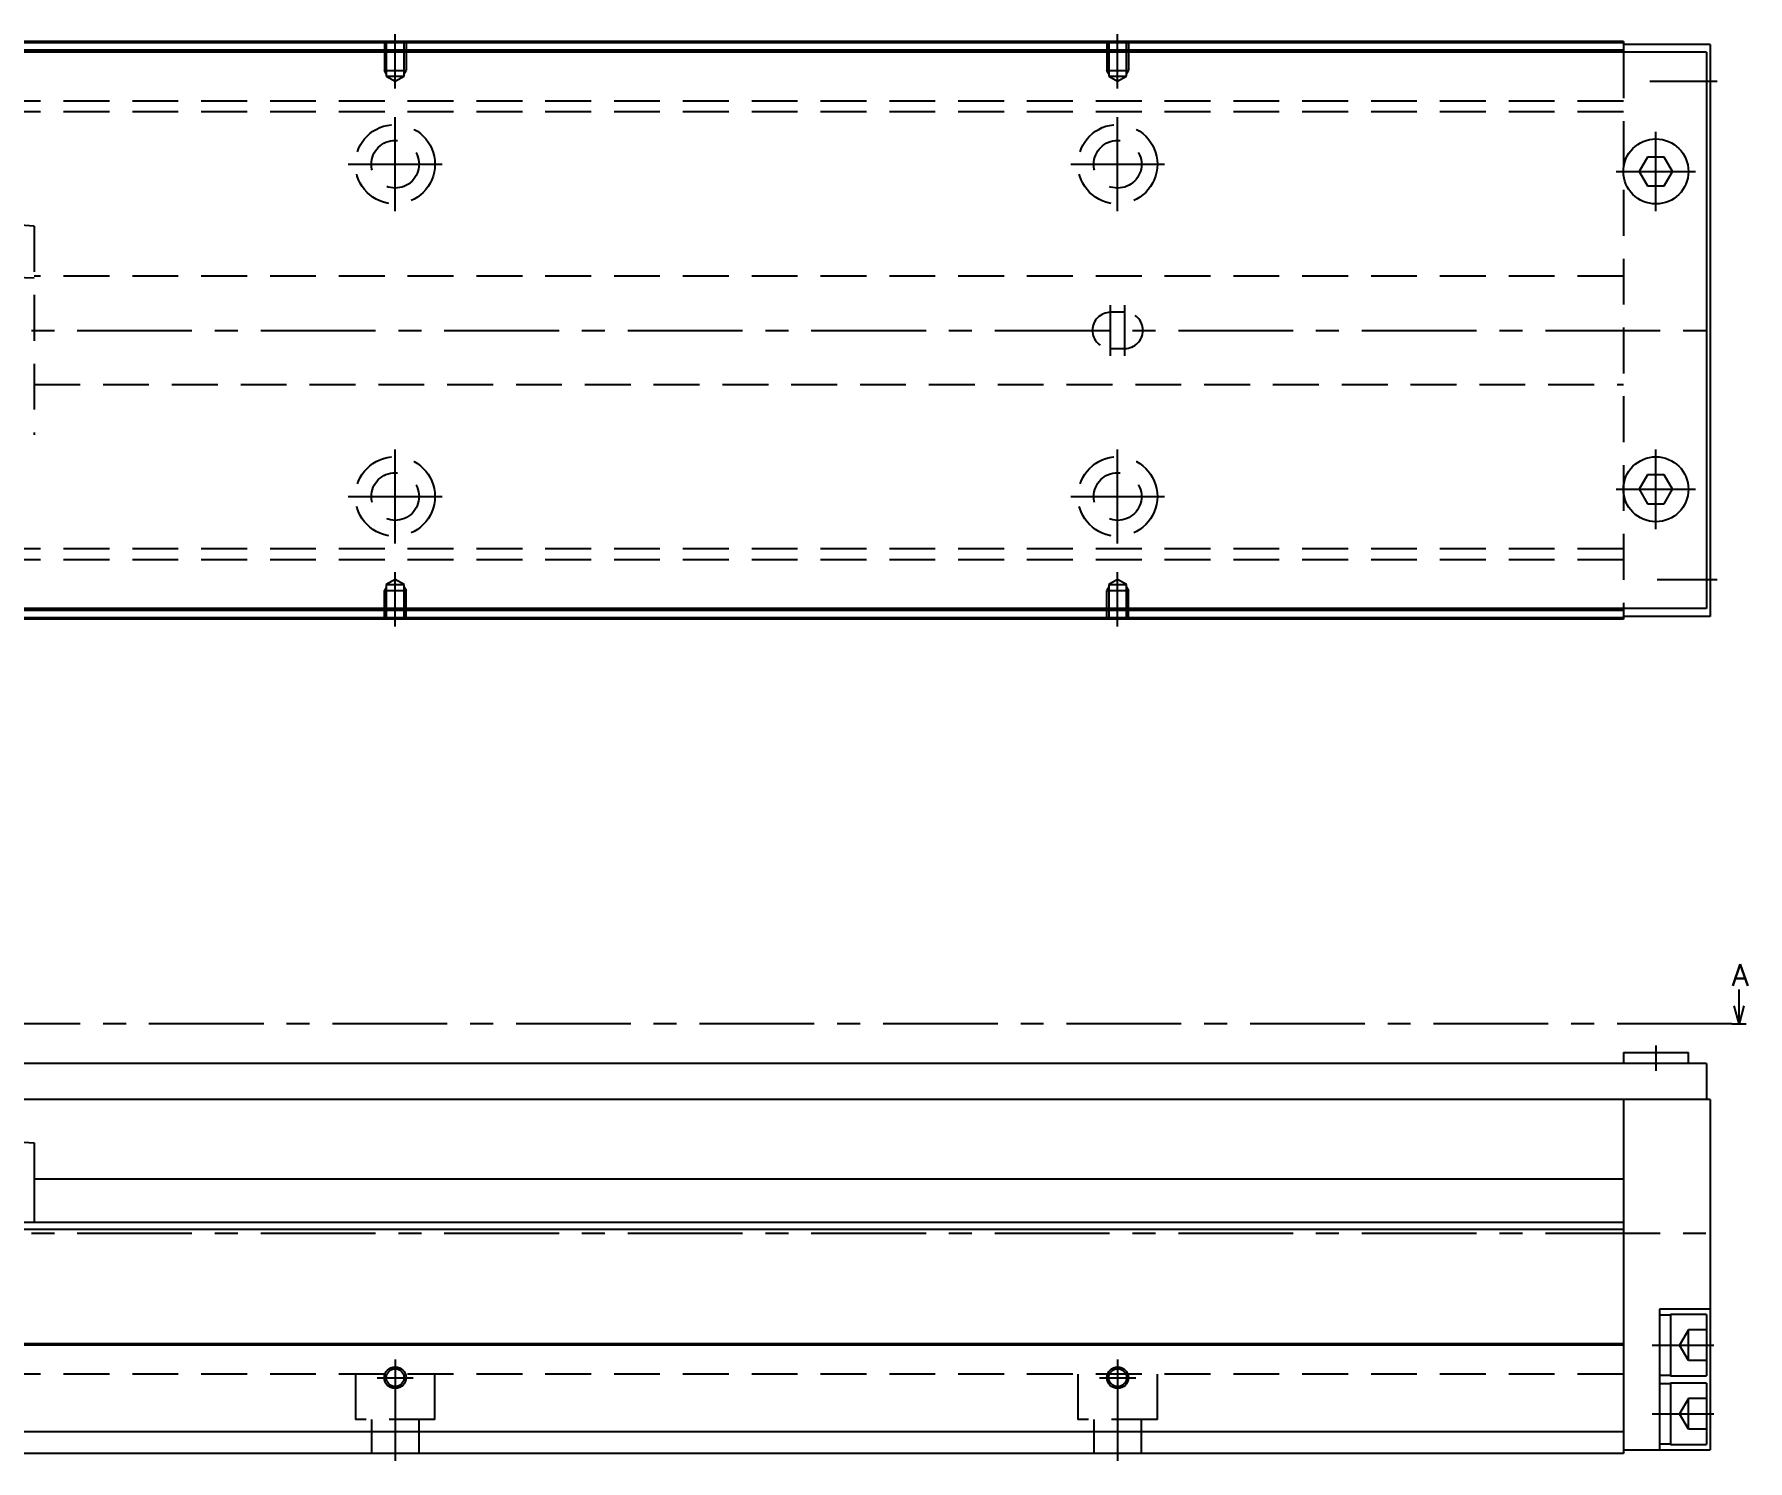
# Model space of a CAD drawing. Extents: x -2 to 936, y -8 to 353.
# Drawn here: x 698.7 to 935.9, y 9 to 206.5 of the extents above; entities that cross this region are included whole.
import ezdxf

# ---------------------------------------------------------------- set-up
doc = ezdxf.new("R2010")
doc.units = 0
doc.header["$LTSCALE"] = 0.5
doc.linetypes.add('CENTER', pattern=[50.8, 31.75, -6.35, 6.35, -6.35])
doc.linetypes.add('DASHED', pattern=[19.05, 12.7, -6.35])
for name, color, linetype in [('MSM_CENTER', 1, 'CENTER'), ('MSM_CONTINUOUS', 7, 'CONTINUOUS'), ('MSM_DASHED', 4, 'DASHED'), ('MSM_NARROW', 5, 'CONTINUOUS'), ('MSM_PART_NUMBER', 7, 'CONTINUOUS')]:
    doc.layers.add(name, color=color, linetype=linetype)
doc.styles.get("Standard").update_dxf_attribs({"font": 'txt.shx', "height": 3, "bigfont": 'bigfont.shx'})

msp = doc.modelspace()

# ---------------------------------------------------------------- linework, layer by layer
at = {"layer": 'MSM_CENTER'}
for p, q in [((748.67, 198.99), (748.67, 206.5)), ((848.67, 198.99), (848.67, 206.5)), ((922.34, 200), (931.67, 200)), ((922.34, 200), (931.67, 200)), ((748.67, 182), (748.67, 195)), ((848.67, 182), (848.67, 195)), ((923.17, 182), (923.17, 193)), ((923.17, 182), (923.17, 193)), ((742.17, 188.5), (755.17, 188.5)), ((842.17, 188.5), (855.17, 188.5)), ((917.67, 187.5), (928.67, 187.5)), ((917.67, 187.5), (928.67, 187.5)), ((847.67, 162), (847.67, 169)), ((849.67, 162), (849.67, 169)), ((323.67, 165.5), (932.67, 165.5)), ((748.67, 136), (748.67, 149)), ((848.67, 136), (848.67, 149)), ((923.17, 138), (923.17, 149)), ((923.17, 138), (923.17, 149)), ((742.17, 142.5), (755.17, 142.5)), ((842.17, 142.5), (855.17, 142.5)), ((917.67, 143.5), (928.67, 143.5)), ((917.67, 143.5), (928.67, 143.5)), ((748.67, 124.5), (748.67, 132.01)), ((848.67, 124.5), (848.67, 132.01)), ((923.34, 131), (931.67, 131)), ((923.34, 131), (931.67, 131)), ((933.67, 69.5), (320.67, 69.5)), ((923.17, 66.5), (923.17, 63)), ((923.17, 66.5), (923.17, 63)), ((323.67, 40.5), (932.67, 40.5)), ((922.67, 25), (931.17, 25)), ((922.67, 25), (931.17, 25)), ((748.67, 23), (748.67, 9)), ((848.67, 23), (848.67, 9)), ((746.17, 20.5), (751.17, 20.5)), ((846.17, 20.5), (851.17, 20.5)), ((922.67, 15.5), (931.17, 15.5)), ((922.67, 15.5), (931.17, 15.5))]:
    msp.add_line(p, q, dxfattribs=at)
at = {"layer": 'MSM_CONTINUOUS'}
for p, q in [((930.17, 204), (365.17, 204)), ((918.67, 205.5), (378.67, 205.5)), ((918.67, 205.3), (670.42, 205.3)), ((918.67, 204.3), (670.42, 204.3)), ((918.67, 205.5), (918.67, 204)), ((918.67, 205.5), (918.67, 204)), ((930.67, 205.1), (918.67, 205.1)), ((930.67, 205.1), (918.67, 205.1)), ((930.17, 204), (930.17, 127)), ((930.17, 204), (930.17, 127)), ((930.67, 205.1), (930.67, 125.9)), ((930.67, 205.1), (930.67, 125.9)), ((922.01, 189.5), (920.86, 187.5)), ((922.01, 189.5), (920.86, 187.5)), ((920.86, 187.5), (922.01, 185.5)), ((920.86, 187.5), (922.01, 185.5)), ((924.32, 189.5), (922.01, 189.5)), ((924.32, 189.5), (922.01, 189.5)), ((925.48, 187.5), (924.32, 189.5)), ((925.48, 187.5), (924.32, 189.5)), ((924.32, 185.5), (925.48, 187.5)), ((924.32, 185.5), (925.48, 187.5)), ((922.01, 185.5), (924.32, 185.5)), ((922.01, 185.5), (924.32, 185.5)), ((922.01, 145.5), (920.86, 143.5)), ((922.01, 145.5), (920.86, 143.5)), ((924.32, 145.5), (922.01, 145.5)), ((924.32, 145.5), (922.01, 145.5)), ((925.48, 143.5), (924.32, 145.5)), ((925.48, 143.5), (924.32, 145.5)), ((920.86, 143.5), (922.01, 141.5)), ((920.86, 143.5), (922.01, 141.5)), ((924.32, 141.5), (925.48, 143.5)), ((924.32, 141.5), (925.48, 143.5)), ((922.01, 141.5), (924.32, 141.5)), ((922.01, 141.5), (924.32, 141.5)), ((930.17, 127), (365.17, 127)), ((918.67, 126.7), (670.42, 126.7)), ((918.67, 125.7), (670.42, 125.7)), ((918.67, 127), (918.67, 125.5)), ((918.67, 127), (918.67, 125.5)), ((930.67, 125.9), (918.67, 125.9)), ((930.67, 125.9), (918.67, 125.9)), ((918.67, 125.5), (378.67, 125.5)), ((934.67, 69.5), (934.67, 74.23)), ((934.67, 69.5), (934, 72)), ((935.34, 72), (934.67, 69.5)), ((933.67, 69.5), (935.67, 69.5)), ((918.67, 65.5), (918.67, 64)), ((918.67, 65.5), (927.67, 65.5)), ((918.67, 65.5), (918.67, 64)), ((918.67, 65.5), (927.67, 65.5)), ((927.67, 64), (927.67, 65.5)), ((927.67, 64), (927.67, 65.5)), ((930.17, 64), (670.42, 64)), ((930.17, 64), (930.17, 59)), ((930.17, 64), (930.17, 59)), ((930.67, 59), (670.42, 59)), ((918.67, 59), (918.67, 10)), ((918.67, 59), (918.67, 10)), ((930.67, 59), (930.67, 10.5)), ((930.67, 59), (930.67, 10.5)), ((693.22, 53.34), (698.72, 53)), ((698.72, 53), (698.72, 42)), ((918.67, 48), (698.72, 48)), ((918.67, 42), (378.67, 42)), ((918.67, 41), (378.67, 41)), ((923.67, 30), (923.67, 10.5)), ((930.67, 30), (923.67, 30)), ((923.67, 30), (923.67, 10.5)), ((930.67, 30), (923.67, 30)), ((925.17, 29.15), (923.67, 29.15)), ((925.17, 29.15), (923.67, 29.15)), ((930.17, 29.25), (925.17, 29.25)), ((925.17, 29.25), (925.17, 20.75)), ((930.17, 29.25), (925.17, 29.25)), ((925.17, 29.25), (925.17, 20.75)), ((930.17, 29.25), (930.17, 20.75)), ((930.17, 29.25), (930.17, 20.75)), ((918.67, 25.2), (378.67, 25.2)), ((918.67, 25), (378.67, 25)), ((923.67, 20.85), (925.17, 20.85)), ((923.67, 20.85), (925.17, 20.85)), ((925.17, 19.65), (923.67, 19.65)), ((925.17, 19.65), (923.67, 19.65)), ((925.17, 20.75), (930.17, 20.75)), ((925.17, 20.75), (930.17, 20.75)), ((930.17, 19.75), (925.17, 19.75)), ((925.17, 19.75), (925.17, 11.25)), ((930.17, 19.75), (925.17, 19.75)), ((925.17, 19.75), (925.17, 11.25)), ((930.17, 19.75), (930.17, 11.25)), ((930.17, 19.75), (930.17, 11.25)), ((918.67, 13), (378.67, 13)), ((918.67, 10), (378.67, 10)), ((918.67, 10.5), (930.67, 10.5)), ((918.67, 10.5), (930.67, 10.5)), ((923.67, 11.35), (925.17, 11.35)), ((923.67, 11.35), (925.17, 11.35)), ((925.17, 11.25), (930.17, 11.25)), ((925.17, 11.25), (930.17, 11.25))]:
    msp.add_line(p, q, dxfattribs=at)
for centre, radius in [((923.17, 187.5), 4.5), ((923.17, 187.5), 4.5), ((923.17, 143.5), 4.5), ((923.17, 143.5), 4.5), ((748.67, 20.5), 1.23), ((848.67, 20.5), 1.23)]:
    msp.add_circle(centre, radius, dxfattribs=at)
at = {"layer": 'MSM_DASHED'}
for p, q in [((747.17, 205.5), (747.17, 201.5)), ((747.44, 205.5), (747.44, 200.7)), ((749.9, 200.7), (749.9, 205.5)), ((750.17, 205.5), (750.17, 201.5)), ((847.17, 205.5), (847.17, 201.5)), ((847.44, 205.5), (847.44, 200.7)), ((849.9, 200.7), (849.9, 205.5)), ((850.17, 205.5), (850.17, 201.5)), ((918.67, 204), (918.67, 127)), ((918.67, 204), (918.67, 127)), ((747.17, 201.5), (750.17, 201.5)), ((747.44, 201.03), (747.17, 201.5)), ((747.44, 200.7), (749.9, 200.7)), ((747.44, 200.7), (748.67, 199.99)), ((748.67, 199.99), (749.9, 200.7)), ((749.9, 201.03), (750.17, 201.5)), ((847.17, 201.5), (850.17, 201.5)), ((847.44, 201.03), (847.17, 201.5)), ((847.44, 200.7), (849.9, 200.7)), ((847.44, 200.7), (848.67, 199.99)), ((848.67, 199.99), (849.9, 200.7)), ((849.9, 201.03), (850.17, 201.5)), ((918.67, 197.25), (690.72, 197.25)), ((918.67, 195.75), (690.72, 195.75)), ((698.72, 179.94), (690.72, 180.5)), ((698.72, 179.94), (698.72, 151.06)), ((698.72, 172.73), (690.72, 172.98)), ((918.67, 173), (698.72, 173)), ((849.67, 168), (847.67, 168)), ((847.67, 163), (849.67, 163)), ((690.72, 158.02), (698.72, 158.27)), ((698.72, 158), (918.67, 158)), ((690.72, 150.5), (698.72, 151.06)), ((918.67, 135.25), (690.72, 135.25)), ((918.67, 133.75), (690.72, 133.75)), ((748.67, 131.01), (747.44, 130.3)), ((749.9, 130.3), (748.67, 131.01)), ((848.67, 131.01), (847.44, 130.3)), ((849.9, 130.3), (848.67, 131.01)), ((747.44, 129.97), (747.17, 129.5)), ((747.17, 129.5), (750.17, 129.5)), ((747.17, 125.5), (747.17, 129.5)), ((747.44, 130.3), (749.9, 130.3)), ((747.44, 130.3), (747.44, 125.5)), ((749.9, 125.5), (749.9, 130.3)), ((749.9, 129.97), (750.17, 129.5)), ((750.17, 125.5), (750.17, 129.5)), ((847.44, 129.97), (847.17, 129.5)), ((847.17, 129.5), (850.17, 129.5)), ((847.17, 125.5), (847.17, 129.5)), ((847.44, 130.3), (849.9, 130.3)), ((847.44, 130.3), (847.44, 125.5)), ((849.9, 125.5), (849.9, 130.3)), ((849.9, 129.97), (850.17, 129.5)), ((850.17, 125.5), (850.17, 129.5)), ((927.67, 27.12), (926.44, 25)), ((927.67, 27.12), (926.44, 25)), ((927.67, 22.88), (927.67, 27.12)), ((930.17, 27.12), (927.67, 27.12)), ((927.67, 22.88), (927.67, 27.12)), ((930.17, 27.12), (927.67, 27.12)), ((927.67, 22.88), (926.44, 25)), ((927.67, 22.88), (926.44, 25)), ((927.67, 25), (930.17, 25)), ((927.67, 25), (930.17, 25)), ((930.17, 22.88), (927.67, 22.88)), ((930.17, 22.88), (927.67, 22.88)), ((918.67, 21), (378.67, 21)), ((743.17, 21), (743.17, 14.7)), ((754.17, 14.7), (754.17, 21)), ((843.17, 21), (843.17, 14.7)), ((854.17, 14.7), (854.17, 21)), ((927.67, 17.62), (926.44, 15.5)), ((927.67, 17.62), (926.44, 15.5)), ((927.67, 13.38), (927.67, 17.62)), ((930.17, 17.62), (927.67, 17.62)), ((927.67, 13.38), (927.67, 17.62)), ((930.17, 17.62), (927.67, 17.62)), ((754.17, 14.7), (743.17, 14.7)), ((745.37, 14.7), (745.37, 10)), ((751.97, 10), (751.97, 14.7)), ((854.17, 14.7), (843.17, 14.7)), ((845.37, 14.7), (845.37, 10)), ((851.97, 10), (851.97, 14.7)), ((927.67, 13.38), (926.44, 15.5)), ((927.67, 13.38), (926.44, 15.5)), ((927.67, 15.5), (930.17, 15.5)), ((927.67, 15.5), (930.17, 15.5)), ((930.17, 13.38), (927.67, 13.38)), ((930.17, 13.38), (927.67, 13.38))]:
    msp.add_line(p, q, dxfattribs=at)
for centre, radius in [((748.67, 188.5), 5.5), ((848.67, 188.5), 5.5), ((748.67, 188.5), 3.3), ((848.67, 188.5), 3.3), ((748.67, 142.5), 5.5), ((848.67, 142.5), 5.5), ((748.67, 142.5), 3.3), ((848.67, 142.5), 3.3)]:
    msp.add_circle(centre, radius, dxfattribs=at)
for centre, start, end in [((847.67, 165.5), 90, 270), ((849.67, 165.5), 270, 90)]:
    msp.add_arc(centre, 2.5, start, end, dxfattribs=at)
at = {"layer": 'MSM_NARROW'}
for centre in [(748.67, 20.5), (848.67, 20.5)]:
    msp.add_circle(centre, 1.5, dxfattribs=at)

# ---------------------------------------------------------------- texts
at = {"layer": 'MSM_PART_NUMBER'}
msp.add_text('A', height=3, dxfattribs=at).set_placement((933.69, 74.75))

doc.saveas('drawing.dxf')
